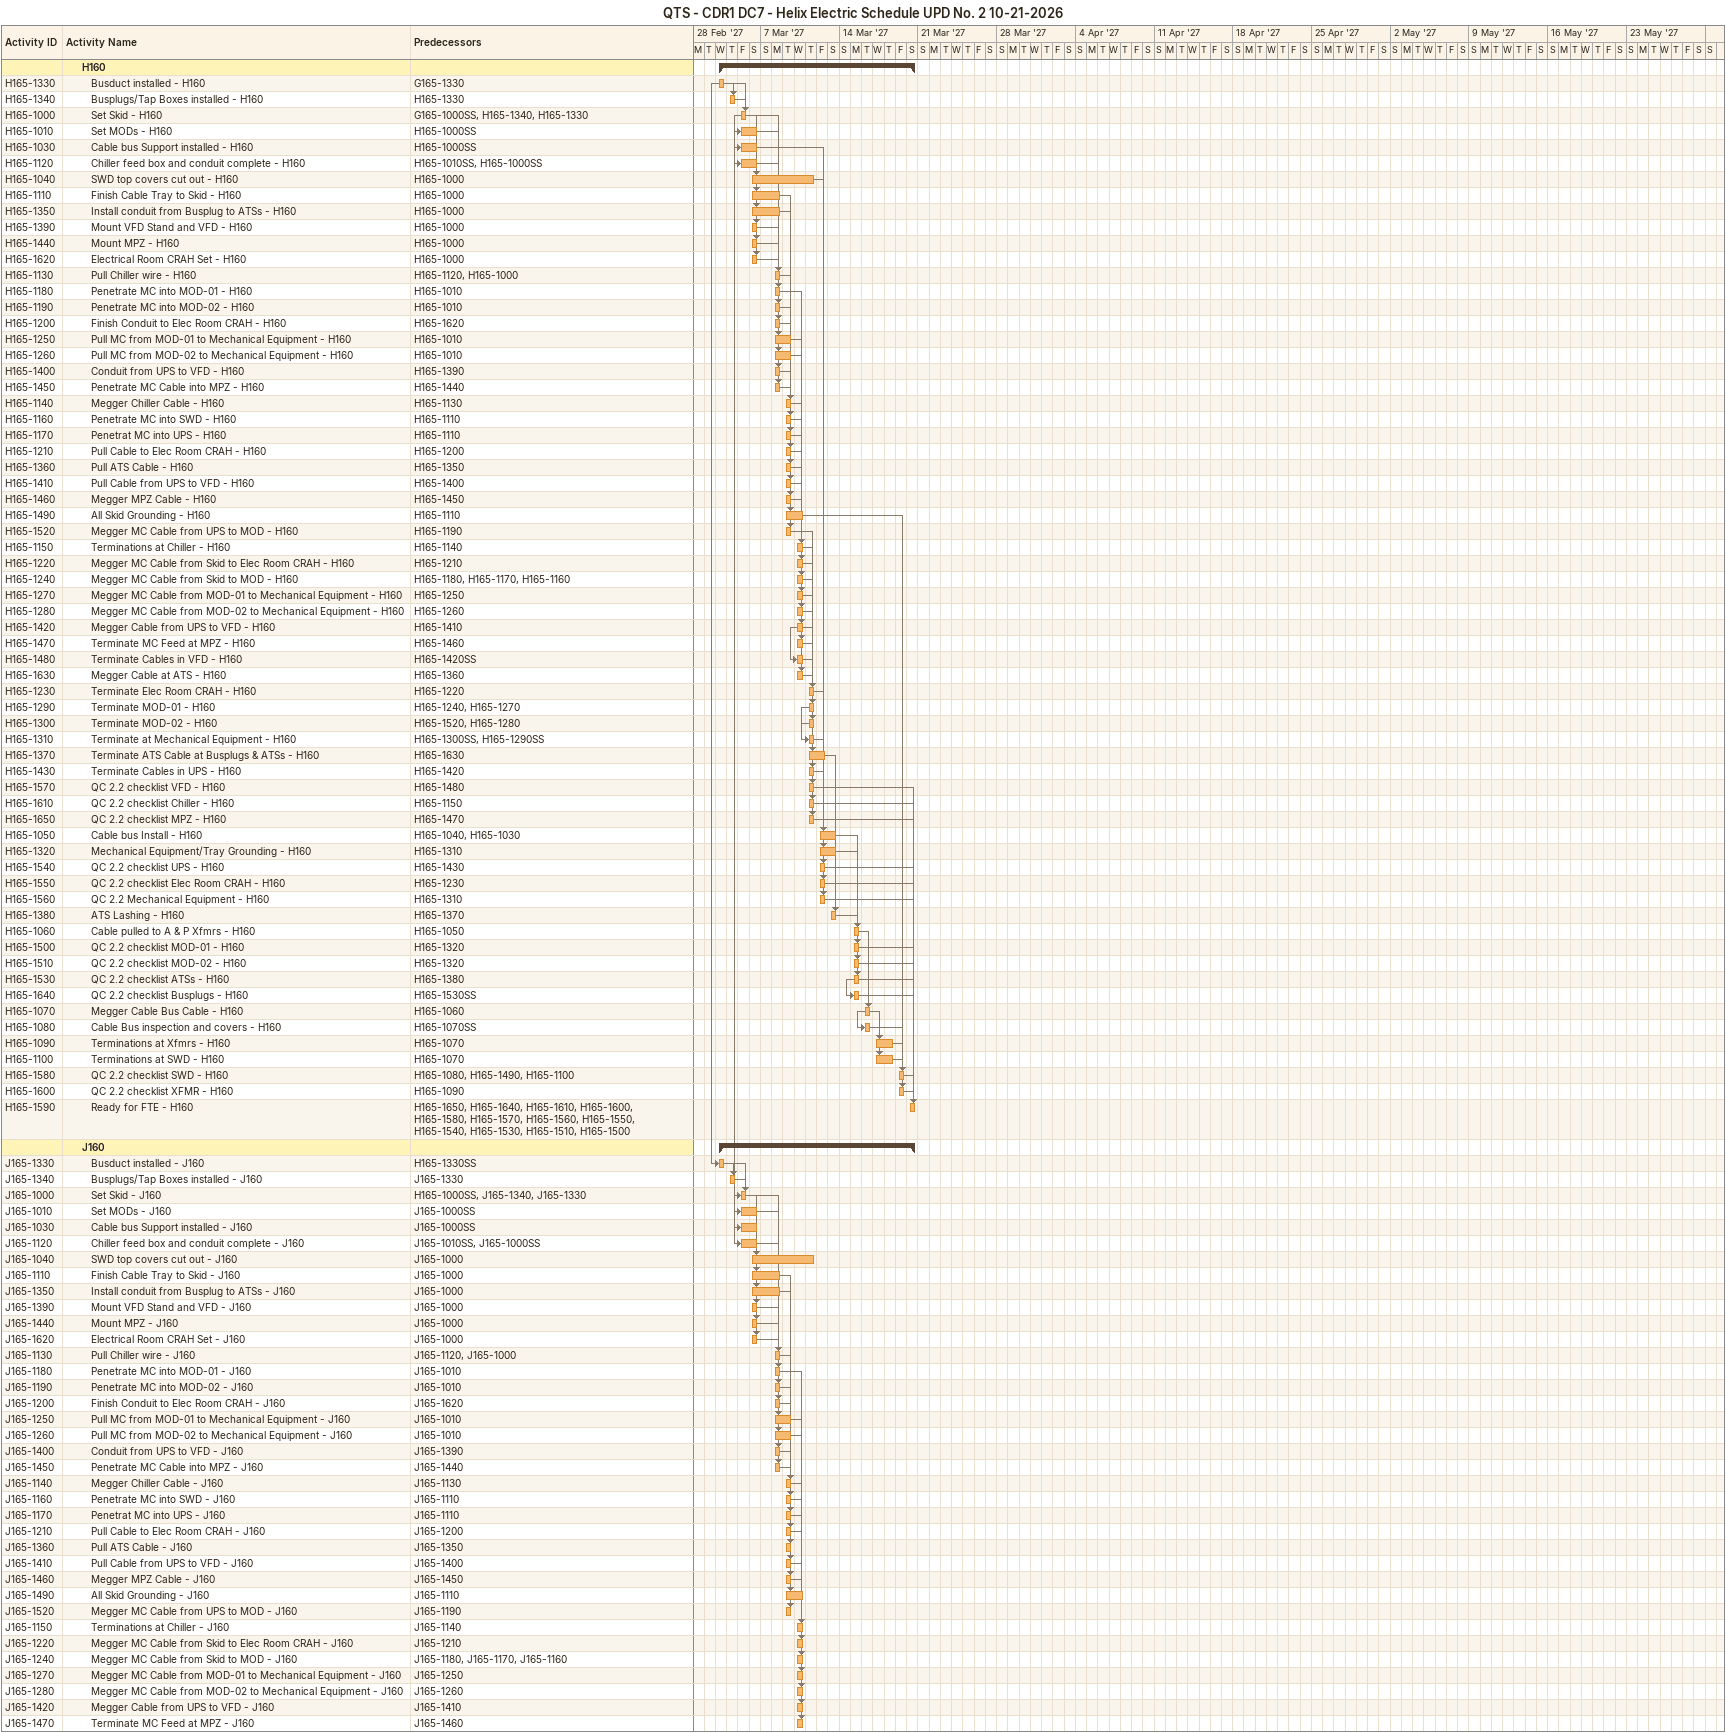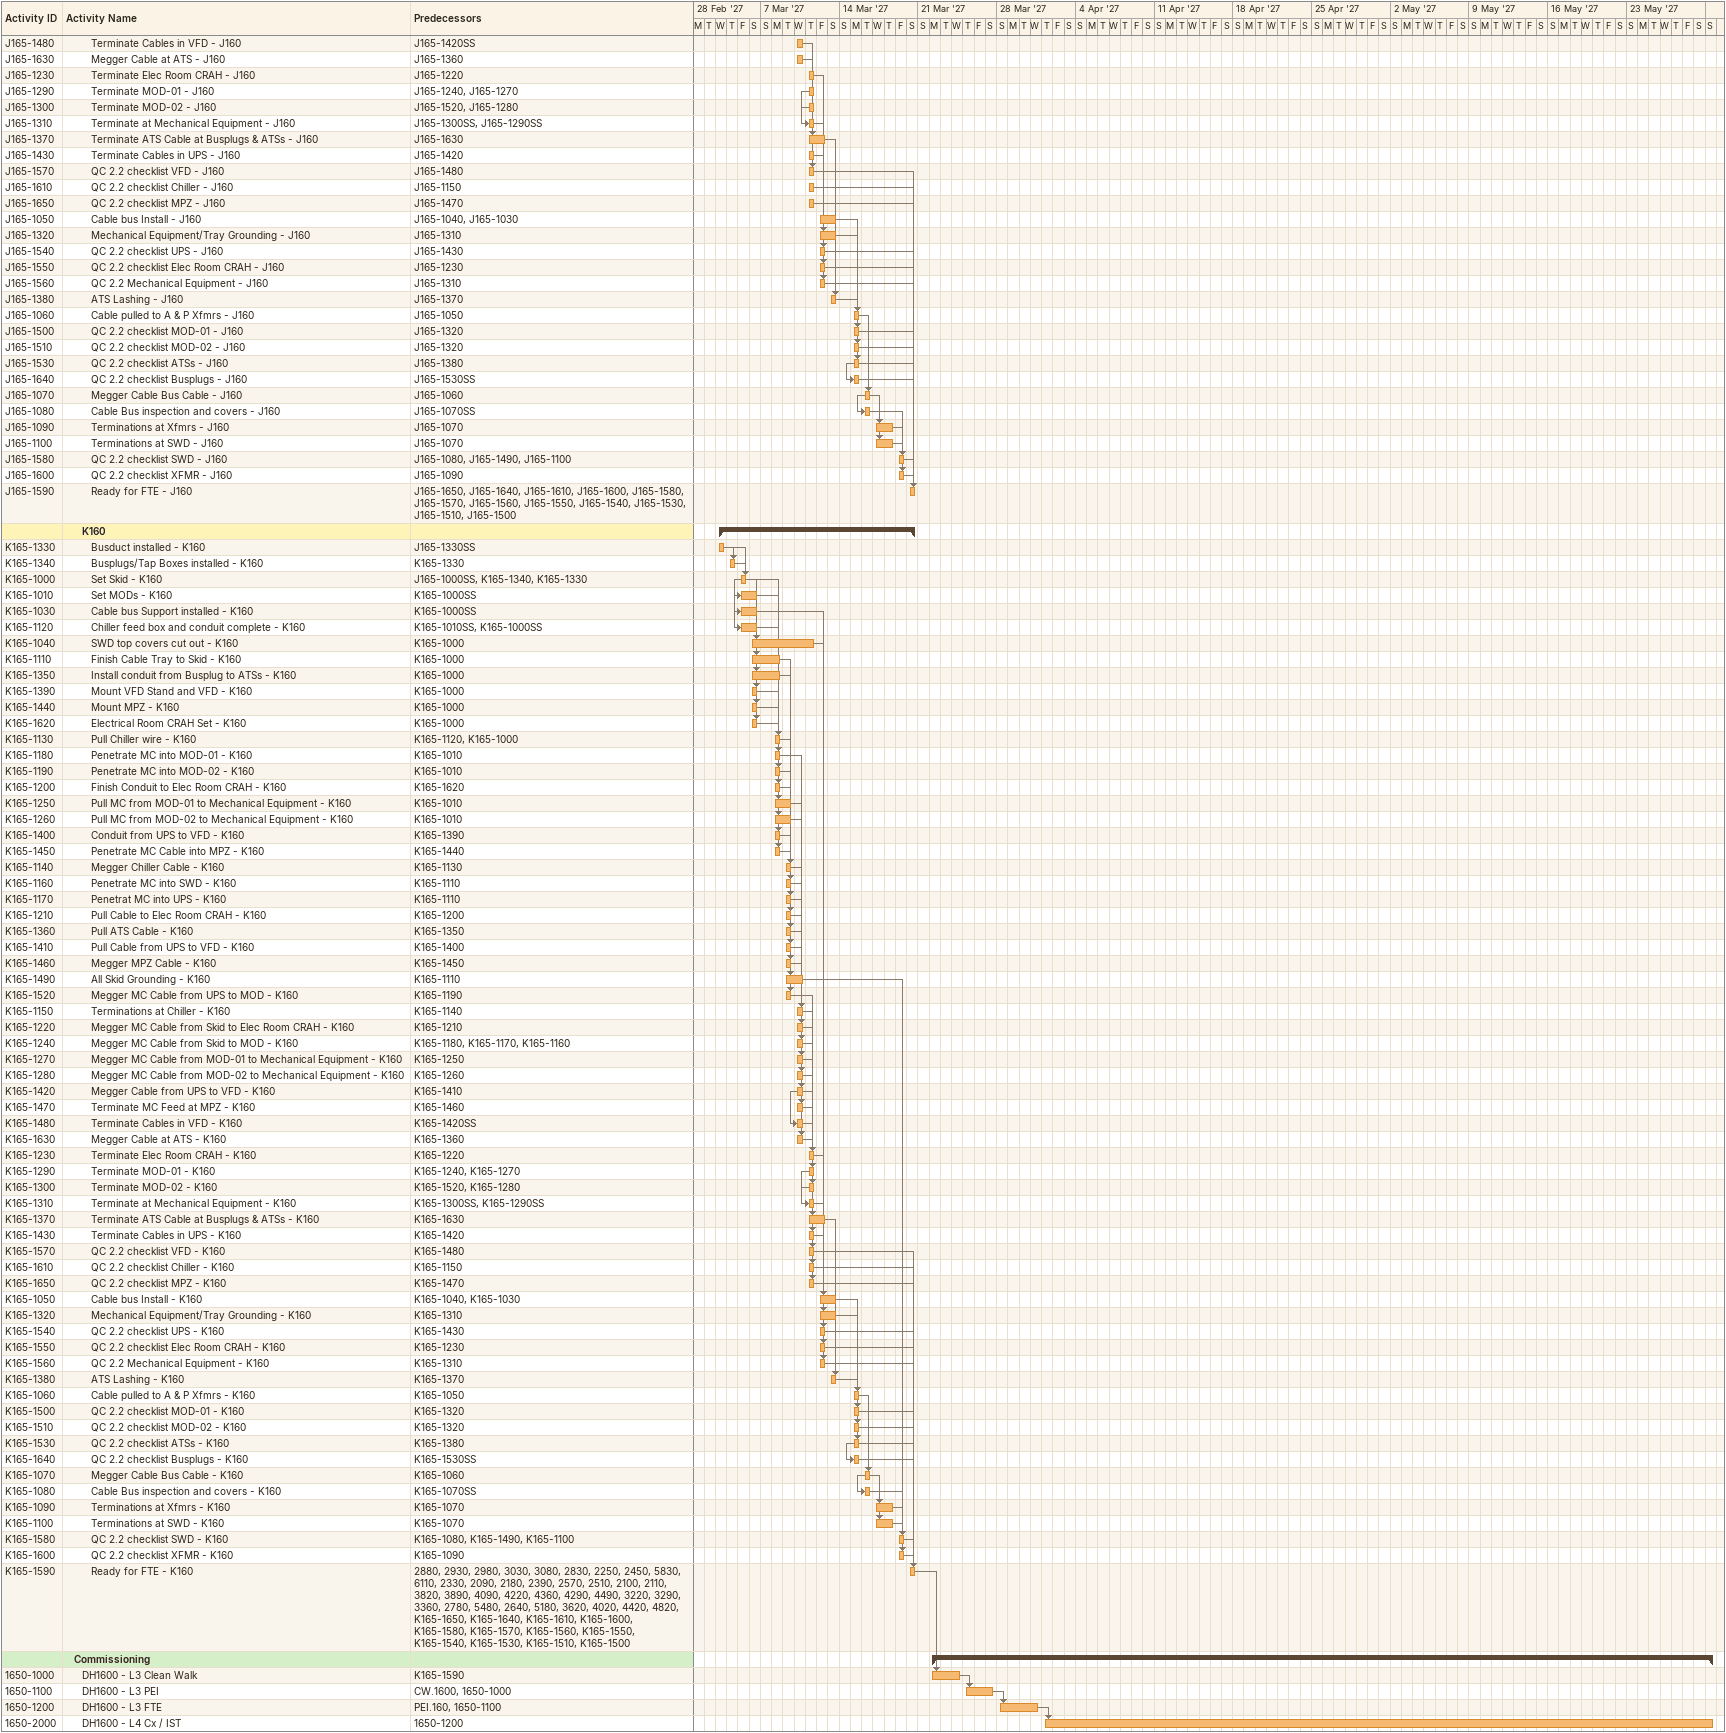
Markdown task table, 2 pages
QTS - CDR1 DC7 - Helix Electric Schedule UPD No. 2 10-21-2026

| ID | Level | Task | Start | Finish | Predecessors |
|---|---|---|---|---|---|
|  | 3 | **H160** | 2027-03-03 | 2027-03-20 |  |
| H165-1330 | 4 | Busduct installed - H160 | 2027-03-03 | 2027-03-03 | G165-1330 |
| H165-1340 | 4 | Busplugs/Tap Boxes installed - H160 | 2027-03-04 | 2027-03-04 | H165-1330 |
| H165-1000 | 4 | Set Skid - H160 | 2027-03-05 | 2027-03-05 | G165-1000SS, H165-1340, H165-1330 |
| H165-1010 | 4 | Set MODs - H160 | 2027-03-05 | 2027-03-06 | H165-1000SS |
| H165-1030 | 4 | Cable bus Support installed - H160 | 2027-03-05 | 2027-03-06 | H165-1000SS |
| H165-1120 | 4 | Chiller feed box and conduit complete - H160 | 2027-03-05 | 2027-03-06 | H165-1010SS, H165-1000SS |
| H165-1040 | 4 | SWD top covers cut out - H160 | 2027-03-06 | 2027-03-11 | H165-1000 |
| H165-1110 | 4 | Finish Cable Tray to Skid - H160 | 2027-03-06 | 2027-03-08 | H165-1000 |
| H165-1350 | 4 | Install conduit from Busplug to ATSs - H160 | 2027-03-06 | 2027-03-08 | H165-1000 |
| H165-1390 | 4 | Mount VFD Stand and VFD - H160 | 2027-03-06 | 2027-03-06 | H165-1000 |
| H165-1440 | 4 | Mount MPZ - H160 | 2027-03-06 | 2027-03-06 | H165-1000 |
| H165-1620 | 4 | Electrical Room CRAH Set - H160 | 2027-03-06 | 2027-03-06 | H165-1000 |
| H165-1130 | 4 | Pull Chiller wire - H160 | 2027-03-08 | 2027-03-08 | H165-1120, H165-1000 |
| H165-1180 | 4 | Penetrate MC into MOD-01 - H160 | 2027-03-08 | 2027-03-08 | H165-1010 |
| H165-1190 | 4 | Penetrate MC into MOD-02 - H160 | 2027-03-08 | 2027-03-08 | H165-1010 |
| H165-1200 | 4 | Finish Conduit to Elec Room CRAH - H160 | 2027-03-08 | 2027-03-08 | H165-1620 |
| H165-1250 | 4 | Pull MC from MOD-01 to Mechanical Equipment - H160 | 2027-03-08 | 2027-03-09 | H165-1010 |
| H165-1260 | 4 | Pull MC from MOD-02 to Mechanical Equipment - H160 | 2027-03-08 | 2027-03-09 | H165-1010 |
| H165-1400 | 4 | Conduit from UPS to VFD - H160 | 2027-03-08 | 2027-03-08 | H165-1390 |
| H165-1450 | 4 | Penetrate MC Cable into MPZ - H160 | 2027-03-08 | 2027-03-08 | H165-1440 |
| H165-1140 | 4 | Megger Chiller Cable - H160 | 2027-03-09 | 2027-03-09 | H165-1130 |
| H165-1160 | 4 | Penetrate MC into SWD - H160 | 2027-03-09 | 2027-03-09 | H165-1110 |
| H165-1170 | 4 | Penetrat MC into UPS - H160 | 2027-03-09 | 2027-03-09 | H165-1110 |
| H165-1210 | 4 | Pull Cable to Elec Room CRAH - H160 | 2027-03-09 | 2027-03-09 | H165-1200 |
| H165-1360 | 4 | Pull ATS Cable - H160 | 2027-03-09 | 2027-03-09 | H165-1350 |
| H165-1410 | 4 | Pull Cable from UPS to VFD - H160 | 2027-03-09 | 2027-03-09 | H165-1400 |
| H165-1460 | 4 | Megger MPZ Cable - H160 | 2027-03-09 | 2027-03-09 | H165-1450 |
| H165-1490 | 4 | All Skid Grounding - H160 | 2027-03-09 | 2027-03-10 | H165-1110 |
| H165-1520 | 4 | Megger MC Cable from UPS to MOD - H160 | 2027-03-09 | 2027-03-09 | H165-1190 |
| H165-1150 | 4 | Terminations at Chiller - H160 | 2027-03-10 | 2027-03-10 | H165-1140 |
| H165-1220 | 4 | Megger MC Cable from Skid to Elec Room CRAH - H160 | 2027-03-10 | 2027-03-10 | H165-1210 |
| H165-1240 | 4 | Megger MC Cable from Skid to MOD - H160 | 2027-03-10 | 2027-03-10 | H165-1180, H165-1170, H165-1160 |
| H165-1270 | 4 | Megger MC Cable from MOD-01 to Mechanical Equipment - H160 | 2027-03-10 | 2027-03-10 | H165-1250 |
| H165-1280 | 4 | Megger MC Cable from MOD-02 to Mechanical Equipment - H160 | 2027-03-10 | 2027-03-10 | H165-1260 |
| H165-1420 | 4 | Megger Cable from UPS to VFD - H160 | 2027-03-10 | 2027-03-10 | H165-1410 |
| H165-1470 | 4 | Terminate MC Feed at MPZ - H160 | 2027-03-10 | 2027-03-10 | H165-1460 |
| H165-1480 | 4 | Terminate Cables in VFD - H160 | 2027-03-10 | 2027-03-10 | H165-1420SS |
| H165-1630 | 4 | Megger Cable at ATS - H160 | 2027-03-10 | 2027-03-10 | H165-1360 |
| H165-1230 | 4 | Terminate Elec Room CRAH - H160 | 2027-03-11 | 2027-03-11 | H165-1220 |
| H165-1290 | 4 | Terminate MOD-01 - H160 | 2027-03-11 | 2027-03-11 | H165-1240, H165-1270 |
| H165-1300 | 4 | Terminate MOD-02 - H160 | 2027-03-11 | 2027-03-11 | H165-1520, H165-1280 |
| H165-1310 | 4 | Terminate at Mechanical Equipment - H160 | 2027-03-11 | 2027-03-11 | H165-1300SS, H165-1290SS |
| H165-1370 | 4 | Terminate ATS Cable at Busplugs & ATSs - H160 | 2027-03-11 | 2027-03-12 | H165-1630 |
| H165-1430 | 4 | Terminate Cables in UPS - H160 | 2027-03-11 | 2027-03-11 | H165-1420 |
| H165-1570 | 4 | QC 2.2 checklist VFD - H160 | 2027-03-11 | 2027-03-11 | H165-1480 |
| H165-1610 | 4 | QC 2.2 checklist Chiller - H160 | 2027-03-11 | 2027-03-11 | H165-1150 |
| H165-1650 | 4 | QC 2.2 checklist MPZ - H160 | 2027-03-11 | 2027-03-11 | H165-1470 |
| H165-1050 | 4 | Cable bus Install - H160 | 2027-03-12 | 2027-03-13 | H165-1040, H165-1030 |
| H165-1320 | 4 | Mechanical Equipment/Tray Grounding - H160 | 2027-03-12 | 2027-03-13 | H165-1310 |
| H165-1540 | 4 | QC 2.2 checklist UPS - H160 | 2027-03-12 | 2027-03-12 | H165-1430 |
| H165-1550 | 4 | QC 2.2 checklist Elec Room CRAH - H160 | 2027-03-12 | 2027-03-12 | H165-1230 |
| H165-1560 | 4 | QC 2.2 Mechanical Equipment - H160 | 2027-03-12 | 2027-03-12 | H165-1310 |
| H165-1380 | 4 | ATS Lashing - H160 | 2027-03-13 | 2027-03-13 | H165-1370 |
| H165-1060 | 4 | Cable pulled to A & P Xfmrs - H160 | 2027-03-15 | 2027-03-15 | H165-1050 |
| H165-1500 | 4 | QC 2.2 checklist MOD-01 - H160 | 2027-03-15 | 2027-03-15 | H165-1320 |
| H165-1510 | 4 | QC 2.2 checklist MOD-02 - H160 | 2027-03-15 | 2027-03-15 | H165-1320 |
| H165-1530 | 4 | QC 2.2 checklist ATSs - H160 | 2027-03-15 | 2027-03-15 | H165-1380 |
| H165-1640 | 4 | QC 2.2 checklist Busplugs - H160 | 2027-03-15 | 2027-03-15 | H165-1530SS |
| H165-1070 | 4 | Megger Cable Bus Cable - H160 | 2027-03-16 | 2027-03-16 | H165-1060 |
| H165-1080 | 4 | Cable Bus inspection and covers - H160 | 2027-03-16 | 2027-03-16 | H165-1070SS |
| H165-1090 | 4 | Terminations at Xfmrs - H160 | 2027-03-17 | 2027-03-18 | H165-1070 |
| H165-1100 | 4 | Terminations at SWD - H160 | 2027-03-17 | 2027-03-18 | H165-1070 |
| H165-1580 | 4 | QC 2.2 checklist SWD - H160 | 2027-03-19 | 2027-03-19 | H165-1080, H165-1490, H165-1100 |
| H165-1600 | 4 | QC 2.2 checklist XFMR - H160 | 2027-03-19 | 2027-03-19 | H165-1090 |
| H165-1590 | 4 | Ready for FTE - H160 | 2027-03-20 | 2027-03-20 | H165-1650, H165-1640, H165-1610, H165-1600, H165-1580, H165-1570, H165-1560, H165-1550, H165-1540, H165-1530, H165-1510, H165-1500 |
|  | 3 | **J160** | 2027-03-03 | 2027-03-20 |  |
| J165-1330 | 4 | Busduct installed - J160 | 2027-03-03 | 2027-03-03 | H165-1330SS |
| J165-1340 | 4 | Busplugs/Tap Boxes installed - J160 | 2027-03-04 | 2027-03-04 | J165-1330 |
| J165-1000 | 4 | Set Skid - J160 | 2027-03-05 | 2027-03-05 | H165-1000SS, J165-1340, J165-1330 |
| J165-1010 | 4 | Set MODs - J160 | 2027-03-05 | 2027-03-06 | J165-1000SS |
| J165-1030 | 4 | Cable bus Support installed - J160 | 2027-03-05 | 2027-03-06 | J165-1000SS |
| J165-1120 | 4 | Chiller feed box and conduit complete - J160 | 2027-03-05 | 2027-03-06 | J165-1010SS, J165-1000SS |
| J165-1040 | 4 | SWD top covers cut out - J160 | 2027-03-06 | 2027-03-11 | J165-1000 |
| J165-1110 | 4 | Finish Cable Tray to Skid - J160 | 2027-03-06 | 2027-03-08 | J165-1000 |
| J165-1350 | 4 | Install conduit from Busplug to ATSs - J160 | 2027-03-06 | 2027-03-08 | J165-1000 |
| J165-1390 | 4 | Mount VFD Stand and VFD - J160 | 2027-03-06 | 2027-03-06 | J165-1000 |
| J165-1440 | 4 | Mount MPZ - J160 | 2027-03-06 | 2027-03-06 | J165-1000 |
| J165-1620 | 4 | Electrical Room CRAH Set - J160 | 2027-03-06 | 2027-03-06 | J165-1000 |
| J165-1130 | 4 | Pull Chiller wire - J160 | 2027-03-08 | 2027-03-08 | J165-1120, J165-1000 |
| J165-1180 | 4 | Penetrate MC into MOD-01 - J160 | 2027-03-08 | 2027-03-08 | J165-1010 |
| J165-1190 | 4 | Penetrate MC into MOD-02 - J160 | 2027-03-08 | 2027-03-08 | J165-1010 |
| J165-1200 | 4 | Finish Conduit to Elec Room CRAH - J160 | 2027-03-08 | 2027-03-08 | J165-1620 |
| J165-1250 | 4 | Pull MC from MOD-01 to Mechanical Equipment - J160 | 2027-03-08 | 2027-03-09 | J165-1010 |
| J165-1260 | 4 | Pull MC from MOD-02 to Mechanical Equipment - J160 | 2027-03-08 | 2027-03-09 | J165-1010 |
| J165-1400 | 4 | Conduit from UPS to VFD - J160 | 2027-03-08 | 2027-03-08 | J165-1390 |
| J165-1450 | 4 | Penetrate MC Cable into MPZ - J160 | 2027-03-08 | 2027-03-08 | J165-1440 |
| J165-1140 | 4 | Megger Chiller Cable - J160 | 2027-03-09 | 2027-03-09 | J165-1130 |
| J165-1160 | 4 | Penetrate MC into SWD - J160 | 2027-03-09 | 2027-03-09 | J165-1110 |
| J165-1170 | 4 | Penetrat MC into UPS - J160 | 2027-03-09 | 2027-03-09 | J165-1110 |
| J165-1210 | 4 | Pull Cable to Elec Room CRAH - J160 | 2027-03-09 | 2027-03-09 | J165-1200 |
| J165-1360 | 4 | Pull ATS Cable - J160 | 2027-03-09 | 2027-03-09 | J165-1350 |
| J165-1410 | 4 | Pull Cable from UPS to VFD - J160 | 2027-03-09 | 2027-03-09 | J165-1400 |
| J165-1460 | 4 | Megger MPZ Cable - J160 | 2027-03-09 | 2027-03-09 | J165-1450 |
| J165-1490 | 4 | All Skid Grounding - J160 | 2027-03-09 | 2027-03-10 | J165-1110 |
| J165-1520 | 4 | Megger MC Cable from UPS to MOD - J160 | 2027-03-09 | 2027-03-09 | J165-1190 |
| J165-1150 | 4 | Terminations at Chiller - J160 | 2027-03-10 | 2027-03-10 | J165-1140 |
| J165-1220 | 4 | Megger MC Cable from Skid to Elec Room CRAH - J160 | 2027-03-10 | 2027-03-10 | J165-1210 |
| J165-1240 | 4 | Megger MC Cable from Skid to MOD - J160 | 2027-03-10 | 2027-03-10 | J165-1180, J165-1170, J165-1160 |
| J165-1270 | 4 | Megger MC Cable from MOD-01 to Mechanical Equipment - J160 | 2027-03-10 | 2027-03-10 | J165-1250 |
| J165-1280 | 4 | Megger MC Cable from MOD-02 to Mechanical Equipment - J160 | 2027-03-10 | 2027-03-10 | J165-1260 |
| J165-1420 | 4 | Megger Cable from UPS to VFD - J160 | 2027-03-10 | 2027-03-10 | J165-1410 |
| J165-1470 | 4 | Terminate MC Feed at MPZ - J160 | 2027-03-10 | 2027-03-10 | J165-1460 |
| J165-1480 | 4 | Terminate Cables in VFD - J160 | 2027-03-10 | 2027-03-10 | J165-1420SS |
| J165-1630 | 4 | Megger Cable at ATS - J160 | 2027-03-10 | 2027-03-10 | J165-1360 |
| J165-1230 | 4 | Terminate Elec Room CRAH - J160 | 2027-03-11 | 2027-03-11 | J165-1220 |
| J165-1290 | 4 | Terminate MOD-01 - J160 | 2027-03-11 | 2027-03-11 | J165-1240, J165-1270 |
| J165-1300 | 4 | Terminate MOD-02 - J160 | 2027-03-11 | 2027-03-11 | J165-1520, J165-1280 |
| J165-1310 | 4 | Terminate at Mechanical Equipment - J160 | 2027-03-11 | 2027-03-11 | J165-1300SS, J165-1290SS |
| J165-1370 | 4 | Terminate ATS Cable at Busplugs & ATSs - J160 | 2027-03-11 | 2027-03-12 | J165-1630 |
| J165-1430 | 4 | Terminate Cables in UPS - J160 | 2027-03-11 | 2027-03-11 | J165-1420 |
| J165-1570 | 4 | QC 2.2 checklist VFD - J160 | 2027-03-11 | 2027-03-11 | J165-1480 |
| J165-1610 | 4 | QC 2.2 checklist Chiller - J160 | 2027-03-11 | 2027-03-11 | J165-1150 |
| J165-1650 | 4 | QC 2.2 checklist MPZ - J160 | 2027-03-11 | 2027-03-11 | J165-1470 |
| J165-1050 | 4 | Cable bus Install - J160 | 2027-03-12 | 2027-03-13 | J165-1040, J165-1030 |
| J165-1320 | 4 | Mechanical Equipment/Tray Grounding - J160 | 2027-03-12 | 2027-03-13 | J165-1310 |
| J165-1540 | 4 | QC 2.2 checklist UPS - J160 | 2027-03-12 | 2027-03-12 | J165-1430 |
| J165-1550 | 4 | QC 2.2 checklist Elec Room CRAH - J160 | 2027-03-12 | 2027-03-12 | J165-1230 |
| J165-1560 | 4 | QC 2.2 Mechanical Equipment - J160 | 2027-03-12 | 2027-03-12 | J165-1310 |
| J165-1380 | 4 | ATS Lashing - J160 | 2027-03-13 | 2027-03-13 | J165-1370 |
| J165-1060 | 4 | Cable pulled to A & P Xfmrs - J160 | 2027-03-15 | 2027-03-15 | J165-1050 |
| J165-1500 | 4 | QC 2.2 checklist MOD-01 - J160 | 2027-03-15 | 2027-03-15 | J165-1320 |
| J165-1510 | 4 | QC 2.2 checklist MOD-02 - J160 | 2027-03-15 | 2027-03-15 | J165-1320 |
| J165-1530 | 4 | QC 2.2 checklist ATSs - J160 | 2027-03-15 | 2027-03-15 | J165-1380 |
| J165-1640 | 4 | QC 2.2 checklist Busplugs - J160 | 2027-03-15 | 2027-03-15 | J165-1530SS |
| J165-1070 | 4 | Megger Cable Bus Cable - J160 | 2027-03-16 | 2027-03-16 | J165-1060 |
| J165-1080 | 4 | Cable Bus inspection and covers - J160 | 2027-03-16 | 2027-03-16 | J165-1070SS |
| J165-1090 | 4 | Terminations at Xfmrs - J160 | 2027-03-17 | 2027-03-18 | J165-1070 |
| J165-1100 | 4 | Terminations at SWD - J160 | 2027-03-17 | 2027-03-18 | J165-1070 |
| J165-1580 | 4 | QC 2.2 checklist SWD - J160 | 2027-03-19 | 2027-03-19 | J165-1080, J165-1490, J165-1100 |
| J165-1600 | 4 | QC 2.2 checklist XFMR - J160 | 2027-03-19 | 2027-03-19 | J165-1090 |
| J165-1590 | 4 | Ready for FTE - J160 | 2027-03-20 | 2027-03-20 | J165-1650, J165-1640, J165-1610, J165-1600, J165-1580, J165-1570, J165-1560, J165-1550, J165-1540, J165-1530, J165-1510, J165-1500 |
|  | 3 | **K160** | 2027-03-03 | 2027-03-20 |  |
| K165-1330 | 4 | Busduct installed - K160 | 2027-03-03 | 2027-03-03 | J165-1330SS |
| K165-1340 | 4 | Busplugs/Tap Boxes installed - K160 | 2027-03-04 | 2027-03-04 | K165-1330 |
| K165-1000 | 4 | Set Skid - K160 | 2027-03-05 | 2027-03-05 | J165-1000SS, K165-1340, K165-1330 |
| K165-1010 | 4 | Set MODs - K160 | 2027-03-05 | 2027-03-06 | K165-1000SS |
| K165-1030 | 4 | Cable bus Support installed - K160 | 2027-03-05 | 2027-03-06 | K165-1000SS |
| K165-1120 | 4 | Chiller feed box and conduit complete - K160 | 2027-03-05 | 2027-03-06 | K165-1010SS, K165-1000SS |
| K165-1040 | 4 | SWD top covers cut out - K160 | 2027-03-06 | 2027-03-11 | K165-1000 |
| K165-1110 | 4 | Finish Cable Tray to Skid - K160 | 2027-03-06 | 2027-03-08 | K165-1000 |
| K165-1350 | 4 | Install conduit from Busplug to ATSs - K160 | 2027-03-06 | 2027-03-08 | K165-1000 |
| K165-1390 | 4 | Mount VFD Stand and VFD - K160 | 2027-03-06 | 2027-03-06 | K165-1000 |
| K165-1440 | 4 | Mount MPZ - K160 | 2027-03-06 | 2027-03-06 | K165-1000 |
| K165-1620 | 4 | Electrical Room CRAH Set - K160 | 2027-03-06 | 2027-03-06 | K165-1000 |
| K165-1130 | 4 | Pull Chiller wire - K160 | 2027-03-08 | 2027-03-08 | K165-1120, K165-1000 |
| K165-1180 | 4 | Penetrate MC into MOD-01 - K160 | 2027-03-08 | 2027-03-08 | K165-1010 |
| K165-1190 | 4 | Penetrate MC into MOD-02 - K160 | 2027-03-08 | 2027-03-08 | K165-1010 |
| K165-1200 | 4 | Finish Conduit to Elec Room CRAH - K160 | 2027-03-08 | 2027-03-08 | K165-1620 |
| K165-1250 | 4 | Pull MC from MOD-01 to Mechanical Equipment - K160 | 2027-03-08 | 2027-03-09 | K165-1010 |
| K165-1260 | 4 | Pull MC from MOD-02 to Mechanical Equipment - K160 | 2027-03-08 | 2027-03-09 | K165-1010 |
| K165-1400 | 4 | Conduit from UPS to VFD - K160 | 2027-03-08 | 2027-03-08 | K165-1390 |
| K165-1450 | 4 | Penetrate MC Cable into MPZ - K160 | 2027-03-08 | 2027-03-08 | K165-1440 |
| K165-1140 | 4 | Megger Chiller Cable - K160 | 2027-03-09 | 2027-03-09 | K165-1130 |
| K165-1160 | 4 | Penetrate MC into SWD - K160 | 2027-03-09 | 2027-03-09 | K165-1110 |
| K165-1170 | 4 | Penetrat MC into UPS - K160 | 2027-03-09 | 2027-03-09 | K165-1110 |
| K165-1210 | 4 | Pull Cable to Elec Room CRAH - K160 | 2027-03-09 | 2027-03-09 | K165-1200 |
| K165-1360 | 4 | Pull ATS Cable - K160 | 2027-03-09 | 2027-03-09 | K165-1350 |
| K165-1410 | 4 | Pull Cable from UPS to VFD - K160 | 2027-03-09 | 2027-03-09 | K165-1400 |
| K165-1460 | 4 | Megger MPZ Cable - K160 | 2027-03-09 | 2027-03-09 | K165-1450 |
| K165-1490 | 4 | All Skid Grounding - K160 | 2027-03-09 | 2027-03-10 | K165-1110 |
| K165-1520 | 4 | Megger MC Cable from UPS to MOD - K160 | 2027-03-09 | 2027-03-09 | K165-1190 |
| K165-1150 | 4 | Terminations at Chiller - K160 | 2027-03-10 | 2027-03-10 | K165-1140 |
| K165-1220 | 4 | Megger MC Cable from Skid to Elec Room CRAH - K160 | 2027-03-10 | 2027-03-10 | K165-1210 |
| K165-1240 | 4 | Megger MC Cable from Skid to MOD - K160 | 2027-03-10 | 2027-03-10 | K165-1180, K165-1170, K165-1160 |
| K165-1270 | 4 | Megger MC Cable from MOD-01 to Mechanical Equipment - K160 | 2027-03-10 | 2027-03-10 | K165-1250 |
| K165-1280 | 4 | Megger MC Cable from MOD-02 to Mechanical Equipment - K160 | 2027-03-10 | 2027-03-10 | K165-1260 |
| K165-1420 | 4 | Megger Cable from UPS to VFD - K160 | 2027-03-10 | 2027-03-10 | K165-1410 |
| K165-1470 | 4 | Terminate MC Feed at MPZ - K160 | 2027-03-10 | 2027-03-10 | K165-1460 |
| K165-1480 | 4 | Terminate Cables in VFD - K160 | 2027-03-10 | 2027-03-10 | K165-1420SS |
| K165-1630 | 4 | Megger Cable at ATS - K160 | 2027-03-10 | 2027-03-10 | K165-1360 |
| K165-1230 | 4 | Terminate Elec Room CRAH - K160 | 2027-03-11 | 2027-03-11 | K165-1220 |
| K165-1290 | 4 | Terminate MOD-01 - K160 | 2027-03-11 | 2027-03-11 | K165-1240, K165-1270 |
| K165-1300 | 4 | Terminate MOD-02 - K160 | 2027-03-11 | 2027-03-11 | K165-1520, K165-1280 |
| K165-1310 | 4 | Terminate at Mechanical Equipment - K160 | 2027-03-11 | 2027-03-11 | K165-1300SS, K165-1290SS |
| K165-1370 | 4 | Terminate ATS Cable at Busplugs & ATSs - K160 | 2027-03-11 | 2027-03-12 | K165-1630 |
| K165-1430 | 4 | Terminate Cables in UPS - K160 | 2027-03-11 | 2027-03-11 | K165-1420 |
| K165-1570 | 4 | QC 2.2 checklist VFD - K160 | 2027-03-11 | 2027-03-11 | K165-1480 |
| K165-1610 | 4 | QC 2.2 checklist Chiller - K160 | 2027-03-11 | 2027-03-11 | K165-1150 |
| K165-1650 | 4 | QC 2.2 checklist MPZ - K160 | 2027-03-11 | 2027-03-11 | K165-1470 |
| K165-1050 | 4 | Cable bus Install - K160 | 2027-03-12 | 2027-03-13 | K165-1040, K165-1030 |
| K165-1320 | 4 | Mechanical Equipment/Tray Grounding - K160 | 2027-03-12 | 2027-03-13 | K165-1310 |
| K165-1540 | 4 | QC 2.2 checklist UPS - K160 | 2027-03-12 | 2027-03-12 | K165-1430 |
| K165-1550 | 4 | QC 2.2 checklist Elec Room CRAH - K160 | 2027-03-12 | 2027-03-12 | K165-1230 |
| K165-1560 | 4 | QC 2.2 Mechanical Equipment - K160 | 2027-03-12 | 2027-03-12 | K165-1310 |
| K165-1380 | 4 | ATS Lashing - K160 | 2027-03-13 | 2027-03-13 | K165-1370 |
| K165-1060 | 4 | Cable pulled to A & P Xfmrs - K160 | 2027-03-15 | 2027-03-15 | K165-1050 |
| K165-1500 | 4 | QC 2.2 checklist MOD-01 - K160 | 2027-03-15 | 2027-03-15 | K165-1320 |
| K165-1510 | 4 | QC 2.2 checklist MOD-02 - K160 | 2027-03-15 | 2027-03-15 | K165-1320 |
| K165-1530 | 4 | QC 2.2 checklist ATSs - K160 | 2027-03-15 | 2027-03-15 | K165-1380 |
| K165-1640 | 4 | QC 2.2 checklist Busplugs - K160 | 2027-03-15 | 2027-03-15 | K165-1530SS |
| K165-1070 | 4 | Megger Cable Bus Cable - K160 | 2027-03-16 | 2027-03-16 | K165-1060 |
| K165-1080 | 4 | Cable Bus inspection and covers - K160 | 2027-03-16 | 2027-03-16 | K165-1070SS |
| K165-1090 | 4 | Terminations at Xfmrs - K160 | 2027-03-17 | 2027-03-18 | K165-1070 |
| K165-1100 | 4 | Terminations at SWD - K160 | 2027-03-17 | 2027-03-18 | K165-1070 |
| K165-1580 | 4 | QC 2.2 checklist SWD - K160 | 2027-03-19 | 2027-03-19 | K165-1080, K165-1490, K165-1100 |
| K165-1600 | 4 | QC 2.2 checklist XFMR - K160 | 2027-03-19 | 2027-03-19 | K165-1090 |
| K165-1590 | 4 | Ready for FTE - K160 | 2027-03-20 | 2027-03-20 | 2880, 2930, 2980, 3030, 3080, 2830, 2250, 2450, 5830, 6110, 2330, 2090, 2180, 2390, 2570, 2510, 2100, 2110, 3820, 3890, 4090, 4220, 4360, 4290, 4490, 3220, 3290, 3360, 2780, 5480, 2640, 5180, 3620, 4020, 4420, 4820, K165-1650, K165-1640, K165-1610, K165-1600, K165-1580, K165-1570, K165-1560, K165-1550, K165-1540, K165-1530, K165-1510, K165-1500 |
|  | 2 | **Commissioning** | 2027-03-22 | 2027-05-30 |  |
| 1650-1000 | 3 | DH1600 - L3 Clean Walk | 2027-03-22 | 2027-03-24 | K165-1590 |
| 1650-1100 | 3 | DH1600 - L3 PEI | 2027-03-25 | 2027-03-27 | CW.1600, 1650-1000 |
| 1650-1200 | 3 | DH1600 - L3 FTE | 2027-03-28 | 2027-03-31 | PEI.160, 1650-1100 |
| 1650-2000 | 3 | DH1600 - L4 Cx / IST | 2027-04-01 | 2027-05-30 | 1650-1200 |
